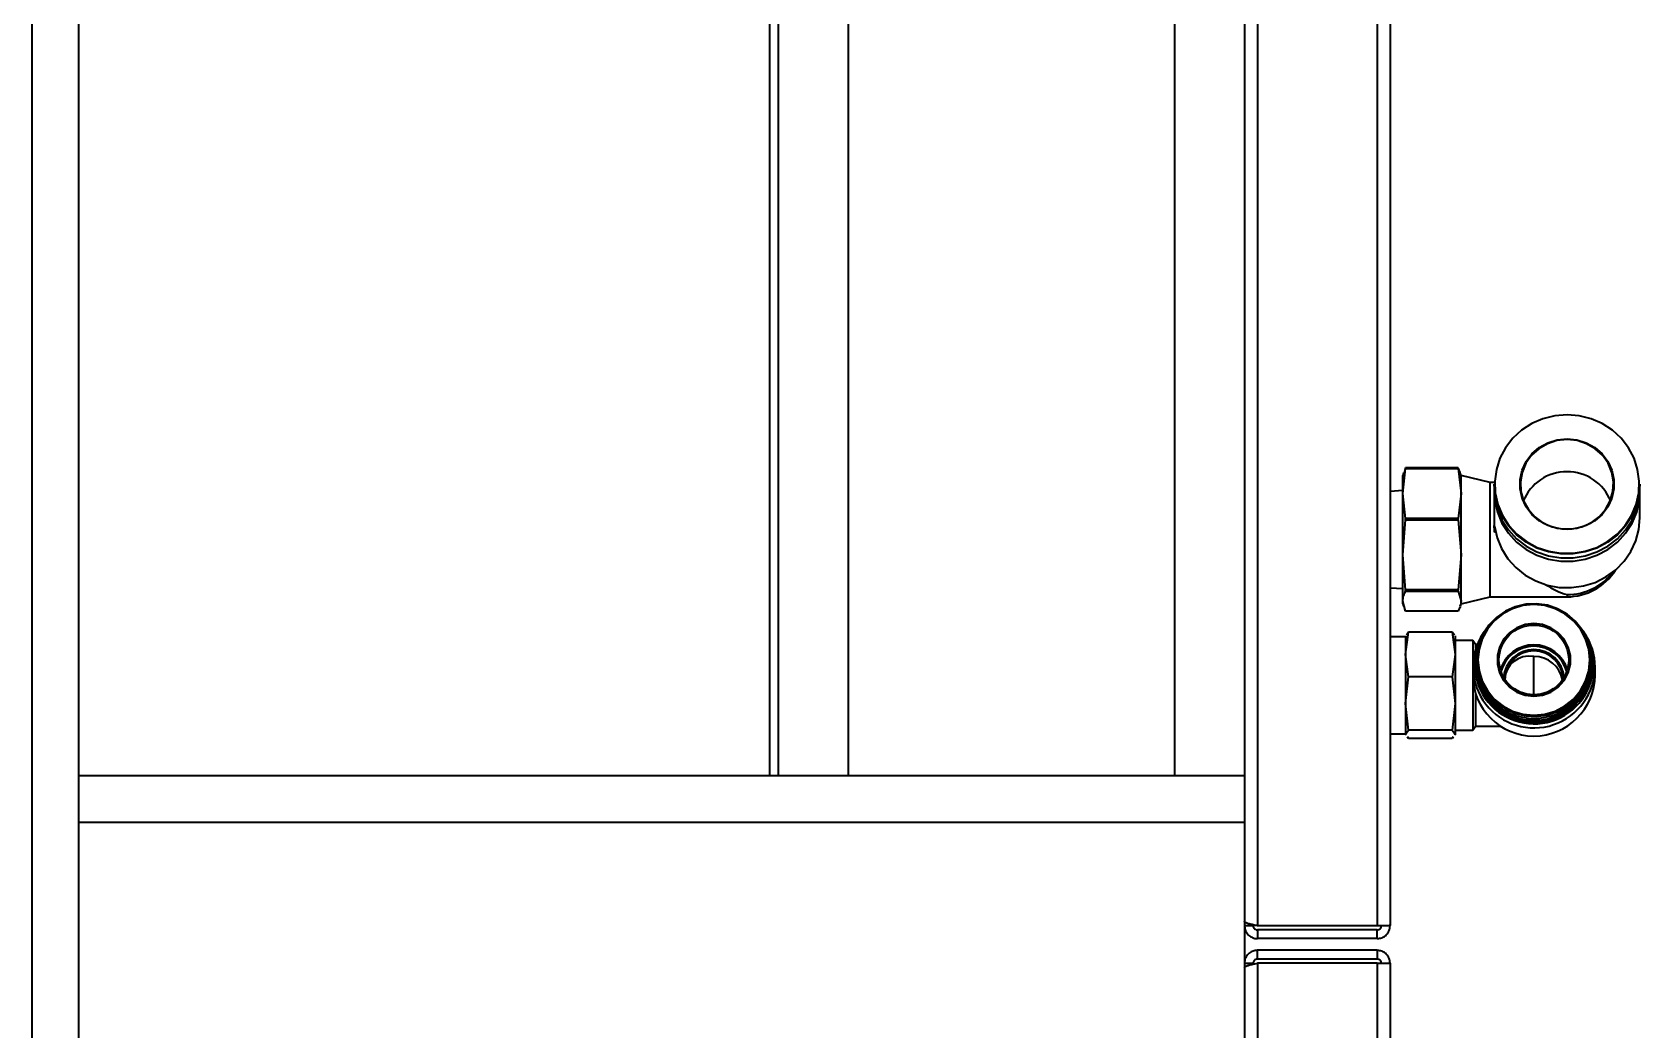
# Model space of a CAD drawing. Header units: millimetres. Extents: x -1052 to 3351, y 0 to 2015.
# Drawn here: x -335.942 to -331.862, y 1677.697 to 1680.23 of the extents above; entities that cross this region are included whole.
import ezdxf

# ---------------------------------------------------------------- set-up
doc = ezdxf.new("R2010")
doc.units = ezdxf.units.MM

msp = doc.modelspace()

# ---------------------------------------------------------------- linework, layer by layer
at = {"color": 7, "linetype": 'Continuous', "lineweight": 35}
for p, q in [((-335.9419, 1677.1594), (-335.9419, 1691.6554)), ((-335.9419, 1677.1594), (-335.9419, 1691.6554)), ((-335.8235, 1677.1594), (-335.8235, 1691.3596)), ((-335.8235, 1677.1594), (-335.8235, 1691.3596)), ((-334.0485, 1691.3596), (-334.0485, 1678.3428)), ((-334.0485, 1691.3596), (-334.0485, 1678.3428)), ((-333.871, 1691.3596), (-333.871, 1678.3428)), ((-333.871, 1691.3596), (-333.871, 1678.3428)), ((-333.0427, 1691.3596), (-333.0427, 1678.3428)), ((-333.0427, 1691.3596), (-333.0427, 1678.3428)), ((-334.0707, 1689.1186), (-334.0707, 1678.3428)), ((-334.0707, 1689.1186), (-334.0707, 1678.3428)), ((-332.8652, 1689.0677), (-332.8652, 1678.3428)), ((-332.8652, 1689.0677), (-332.8652, 1678.3428)), ((-332.8321, 1689.0786), (-332.8321, 1677.9613)), ((-332.8321, 1689.0786), (-332.8321, 1677.9613)), ((-332.5284, 1689.0786), (-332.5284, 1677.9613)), ((-332.5284, 1689.0786), (-332.5284, 1677.9613)), ((-332.4954, 1689.0781), (-332.4954, 1677.9617)), ((-332.4954, 1689.0781), (-332.4954, 1677.9617)), ((-332.4634, 1679.0592), (-332.456, 1679.1227)), ((-332.4634, 1679.0592), (-332.456, 1679.1227)), ((-332.4613, 1679.1113), (-332.4634, 1679.1046)), ((-332.4613, 1679.1113), (-332.4634, 1679.1046)), ((-332.4634, 1679.0592), (-332.4634, 1679.1046)), ((-332.4634, 1679.0592), (-332.4634, 1679.1046)), ((-332.456, 1679.1237), (-332.4596, 1679.1112)), ((-332.456, 1679.1237), (-332.4596, 1679.1112)), ((-332.456, 1679.1227), (-332.456, 1679.1237)), ((-332.3229, 1679.1237), (-332.456, 1679.1237)), ((-332.456, 1679.1227), (-332.456, 1679.1237)), ((-332.3229, 1679.1237), (-332.456, 1679.1237)), ((-332.456, 1679.1227), (-332.3229, 1679.1227)), ((-332.456, 1679.1227), (-332.3229, 1679.1227)), ((-332.3229, 1679.1227), (-332.3229, 1679.1237)), ((-332.3229, 1679.1227), (-332.3229, 1679.1237)), ((-332.3229, 1679.1227), (-332.3155, 1679.0592)), ((-332.3229, 1679.1227), (-332.3155, 1679.0592)), ((-332.3155, 1679.1046), (-332.3175, 1679.1113)), ((-332.3155, 1679.1046), (-332.3175, 1679.1113)), ((-332.2415, 1679.0871), (-332.3155, 1679.1046)), ((-332.3155, 1679.0592), (-332.3155, 1679.1046)), ((-332.2415, 1679.0871), (-332.3155, 1679.1046)), ((-332.3155, 1679.0592), (-332.3155, 1679.1046)), ((-332.4634, 1679.0661), (-332.4954, 1679.064)), ((-332.4634, 1679.0661), (-332.4954, 1679.064)), ((-332.4634, 1678.903), (-332.4634, 1679.0592)), ((-332.456, 1678.9958), (-332.4634, 1679.0592)), ((-332.4634, 1678.903), (-332.4634, 1679.0592)), ((-332.456, 1678.9958), (-332.4634, 1679.0592)), ((-332.3155, 1679.0592), (-332.3229, 1678.9958)), ((-332.3155, 1679.0592), (-332.3229, 1678.9958)), ((-332.3155, 1678.903), (-332.3155, 1679.0592)), ((-332.3155, 1678.903), (-332.3155, 1679.0592)), ((-332.2299, 1679.0871), (-332.2415, 1679.0871)), ((-332.2415, 1678.8023), (-332.2415, 1679.0871)), ((-332.2299, 1679.0871), (-332.2415, 1679.0871)), ((-332.2415, 1678.8023), (-332.2415, 1679.0871)), ((-332.2314, 1679.0822), (-332.2314, 1679.0723)), ((-332.2314, 1679.0822), (-332.2314, 1679.0723)), ((-332.2314, 1679.0637), (-332.2314, 1678.982)), ((-332.2314, 1679.0637), (-332.2314, 1678.982)), ((-331.8616, 1679.0723), (-331.8616, 1679.0822)), ((-331.8616, 1679.0723), (-331.8616, 1679.0822)), ((-331.8616, 1678.9972), (-331.8616, 1679.0637)), ((-331.8616, 1678.9972), (-331.8616, 1679.0637)), ((-332.4634, 1678.903), (-332.456, 1678.992)), ((-332.4634, 1678.903), (-332.456, 1678.992)), ((-332.456, 1678.992), (-332.456, 1678.9958)), ((-332.3229, 1678.9958), (-332.456, 1678.9958)), ((-332.456, 1678.992), (-332.456, 1678.9958)), ((-332.3229, 1678.9958), (-332.456, 1678.9958)), ((-332.456, 1678.992), (-332.3229, 1678.992)), ((-332.456, 1678.992), (-332.3229, 1678.992)), ((-332.3229, 1678.992), (-332.3229, 1678.9958)), ((-332.3229, 1678.992), (-332.3229, 1678.9958)), ((-332.3229, 1678.992), (-332.3155, 1678.903)), ((-332.3229, 1678.992), (-332.3155, 1678.903)), ((-332.2301, 1678.9605), (-332.2301, 1678.9759)), ((-332.2301, 1678.9605), (-332.2301, 1678.9759)), ((-332.2275, 1678.9605), (-332.2301, 1678.9605)), ((-332.2275, 1678.9605), (-332.2301, 1678.9605)), ((-332.456, 1678.814), (-332.4634, 1678.903)), ((-332.4634, 1678.7856), (-332.4634, 1678.903)), ((-332.456, 1678.814), (-332.4634, 1678.903)), ((-332.4634, 1678.7856), (-332.4634, 1678.903)), ((-332.3155, 1678.903), (-332.3229, 1678.814)), ((-332.3155, 1678.903), (-332.3229, 1678.814)), ((-332.3155, 1678.7856), (-332.3155, 1678.903)), ((-332.3155, 1678.7856), (-332.3155, 1678.903)), ((-332.4954, 1678.8197), (-332.4634, 1678.8176)), ((-332.4954, 1678.8197), (-332.4634, 1678.8176)), ((-332.3229, 1678.814), (-332.456, 1678.814)), ((-332.456, 1678.8111), (-332.456, 1678.814)), ((-332.3229, 1678.814), (-332.456, 1678.814)), ((-332.456, 1678.8111), (-332.456, 1678.814)), ((-332.456, 1678.8111), (-332.3229, 1678.8111)), ((-332.456, 1678.8111), (-332.3229, 1678.8111)), ((-332.3229, 1678.8111), (-332.3229, 1678.814)), ((-332.3229, 1678.8111), (-332.3229, 1678.814)), ((-332.3229, 1678.8111), (-332.3155, 1678.7856)), ((-332.3229, 1678.8111), (-332.3155, 1678.7856)), ((-332.456, 1678.7601), (-332.4634, 1678.7856)), ((-332.4634, 1678.7791), (-332.4634, 1678.7856)), ((-332.456, 1678.7601), (-332.4634, 1678.7856)), ((-332.4634, 1678.7791), (-332.4634, 1678.7856)), ((-332.4634, 1678.7791), (-332.4613, 1678.7724)), ((-332.4634, 1678.7791), (-332.4613, 1678.7724)), ((-332.3175, 1678.7724), (-332.3155, 1678.7791)), ((-332.3175, 1678.7724), (-332.3155, 1678.7791)), ((-332.3155, 1678.7791), (-332.2415, 1678.7966)), ((-332.3155, 1678.7791), (-332.2415, 1678.7966)), ((-332.3155, 1678.7791), (-332.3155, 1678.7856)), ((-332.3155, 1678.7791), (-332.3155, 1678.7856)), ((-332.2415, 1678.7966), (-332.2415, 1678.8023)), ((-332.2415, 1678.7966), (-332.2415, 1678.8023)), ((-332.2415, 1678.7966), (-332.0465, 1678.7966)), ((-332.2415, 1678.7966), (-332.0465, 1678.7966)), ((-332.0465, 1678.8023), (-332.0465, 1678.7966)), ((-332.0465, 1678.8023), (-332.0465, 1678.7966)), ((-332.3229, 1678.7601), (-332.456, 1678.7601)), ((-332.3229, 1678.7601), (-332.456, 1678.7601)), ((-332.456, 1678.6953), (-332.4954, 1678.6953)), ((-332.456, 1678.6953), (-332.4954, 1678.6953)), ((-332.456, 1678.6503), (-332.4486, 1678.7071)), ((-332.456, 1678.6503), (-332.4486, 1678.7071)), ((-332.456, 1678.6978), (-332.456, 1678.6503)), ((-332.456, 1678.6978), (-332.456, 1678.6503)), ((-332.4486, 1678.7071), (-332.4541, 1678.6992)), ((-332.4486, 1678.7071), (-332.4541, 1678.6992)), ((-332.3376, 1678.7071), (-332.4486, 1678.7071)), ((-332.3376, 1678.7071), (-332.4486, 1678.7071)), ((-332.3376, 1678.7071), (-332.3302, 1678.6503)), ((-332.3322, 1678.6992), (-332.3376, 1678.7071)), ((-332.3376, 1678.7071), (-332.3302, 1678.6503)), ((-332.3322, 1678.6992), (-332.3376, 1678.7071)), ((-332.3302, 1678.6978), (-332.3302, 1678.6503)), ((-332.3302, 1678.6978), (-332.3302, 1678.6503)), ((-332.2859, 1678.686), (-332.3302, 1678.686)), ((-332.2859, 1678.686), (-332.3302, 1678.686)), ((-332.2785, 1678.6756), (-332.2859, 1678.686)), ((-332.2859, 1678.686), (-332.2859, 1678.6183)), ((-332.2785, 1678.6756), (-332.2859, 1678.686)), ((-332.2859, 1678.686), (-332.2859, 1678.6183)), ((-332.2562, 1678.7087), (-332.2593, 1678.7042)), ((-332.2562, 1678.7087), (-332.2593, 1678.7042)), ((-332.0018, 1678.7042), (-332.0049, 1678.7087)), ((-332.0018, 1678.7042), (-332.0049, 1678.7087)), ((-332.4486, 1678.5935), (-332.456, 1678.6503)), ((-332.456, 1678.6503), (-332.456, 1678.5259)), ((-332.4486, 1678.5935), (-332.456, 1678.6503)), ((-332.456, 1678.6503), (-332.456, 1678.5259)), ((-332.3302, 1678.6503), (-332.3376, 1678.5935)), ((-332.3302, 1678.6503), (-332.3376, 1678.5935)), ((-332.3302, 1678.6503), (-332.3302, 1678.5259)), ((-332.3302, 1678.6503), (-332.3302, 1678.5259)), ((-332.2746, 1678.6756), (-332.2785, 1678.6756)), ((-332.2785, 1678.6756), (-332.2785, 1678.6651)), ((-332.2746, 1678.6756), (-332.2785, 1678.6756)), ((-332.2785, 1678.6756), (-332.2785, 1678.6651)), ((-332.1306, 1678.5479), (-332.1306, 1678.6452)), ((-332.1306, 1678.5479), (-332.1306, 1678.6452)), ((-332.2859, 1678.6183), (-332.2859, 1678.5971)), ((-332.2859, 1678.6183), (-332.2859, 1678.5971)), ((-332.2785, 1678.6281), (-332.2785, 1678.6271)), ((-332.2785, 1678.6281), (-332.2785, 1678.6271)), ((-332.2785, 1678.626), (-332.2785, 1678.6248)), ((-332.2785, 1678.626), (-332.2785, 1678.6248)), ((-332.2755, 1678.6359), (-332.2755, 1678.6316)), ((-332.2755, 1678.6359), (-332.2755, 1678.6316)), ((-331.9856, 1678.6316), (-331.9856, 1678.6359)), ((-331.9856, 1678.6316), (-331.9856, 1678.6359)), ((-331.9826, 1678.6271), (-331.9826, 1678.6281)), ((-331.9826, 1678.6271), (-331.9826, 1678.6281)), ((-331.9826, 1678.6248), (-331.9826, 1678.626)), ((-331.9826, 1678.6248), (-331.9826, 1678.626)), ((-331.9752, 1678.5971), (-331.9752, 1678.6183)), ((-331.9752, 1678.5971), (-331.9752, 1678.6183)), ((-332.456, 1678.5259), (-332.4486, 1678.5935)), ((-332.456, 1678.5259), (-332.4486, 1678.5935)), ((-332.3376, 1678.5935), (-332.4486, 1678.5935)), ((-332.3376, 1678.5935), (-332.4486, 1678.5935)), ((-332.3376, 1678.5935), (-332.3302, 1678.5259)), ((-332.3376, 1678.5935), (-332.3302, 1678.5259)), ((-332.2859, 1678.5971), (-332.2859, 1678.4582)), ((-332.2859, 1678.5971), (-332.2859, 1678.4582)), ((-332.4486, 1678.4584), (-332.456, 1678.5259)), ((-332.456, 1678.5259), (-332.456, 1678.4477)), ((-332.4486, 1678.4584), (-332.456, 1678.5259)), ((-332.456, 1678.5259), (-332.456, 1678.4477)), ((-332.3302, 1678.5259), (-332.3376, 1678.4584)), ((-332.3302, 1678.5259), (-332.3376, 1678.4584)), ((-332.3302, 1678.5259), (-332.3302, 1678.4477)), ((-332.3302, 1678.5259), (-332.3302, 1678.4477)), ((-332.2785, 1678.5503), (-332.2785, 1678.4685)), ((-332.2785, 1678.5503), (-332.2785, 1678.4685)), ((-332.4954, 1678.4488), (-332.456, 1678.4488)), ((-332.4954, 1678.4488), (-332.456, 1678.4488)), ((-332.456, 1678.4477), (-332.4486, 1678.4584)), ((-332.456, 1678.4477), (-332.4486, 1678.4584)), ((-332.4541, 1678.445), (-332.456, 1678.4477)), ((-332.456, 1678.4477), (-332.456, 1678.4463)), ((-332.4541, 1678.445), (-332.456, 1678.4477)), ((-332.456, 1678.4477), (-332.456, 1678.4463)), ((-332.4486, 1678.437), (-332.4511, 1678.4407)), ((-332.4486, 1678.437), (-332.4511, 1678.4407)), ((-332.3376, 1678.4584), (-332.4486, 1678.4584)), ((-332.3376, 1678.4584), (-332.4486, 1678.4584)), ((-332.3376, 1678.437), (-332.4486, 1678.437)), ((-332.3376, 1678.437), (-332.4486, 1678.437)), ((-332.3376, 1678.4584), (-332.3302, 1678.4477)), ((-332.3376, 1678.4584), (-332.3302, 1678.4477)), ((-332.3351, 1678.4407), (-332.3376, 1678.437)), ((-332.3351, 1678.4407), (-332.3376, 1678.437)), ((-332.3302, 1678.4477), (-332.3322, 1678.445)), ((-332.3302, 1678.4477), (-332.3322, 1678.445)), ((-332.3302, 1678.4582), (-332.2859, 1678.4582)), ((-332.3302, 1678.4582), (-332.2859, 1678.4582)), ((-332.3302, 1678.4477), (-332.3302, 1678.4463)), ((-332.3302, 1678.4477), (-332.3302, 1678.4463)), ((-332.2859, 1678.4582), (-332.2785, 1678.4685)), ((-332.2859, 1678.4582), (-332.2785, 1678.4685)), ((-332.2785, 1678.4685), (-332.2156, 1678.4685)), ((-332.2785, 1678.4685), (-332.2156, 1678.4685)), ((-335.8235, 1678.3428), (-332.8652, 1678.3428)), ((-335.8235, 1678.3428), (-332.8652, 1678.3428)), ((-332.8652, 1678.3428), (-332.8652, 1678.2245)), ((-332.8652, 1678.3428), (-332.8652, 1678.2245)), ((-335.8235, 1678.2245), (-332.8652, 1678.2245)), ((-335.8235, 1678.2245), (-332.8652, 1678.2245)), ((-332.8652, 1678.2245), (-332.8652, 1677.2778)), ((-332.8652, 1678.2245), (-332.8652, 1677.2778)), ((-332.8652, 1677.9617), (-332.843, 1677.9617)), ((-332.8652, 1677.9617), (-332.843, 1677.9617)), ((-332.5284, 1677.9613), (-332.8321, 1677.9613)), ((-332.5284, 1677.9613), (-332.8321, 1677.9613)), ((-332.8321, 1677.9508), (-332.8321, 1677.9286)), ((-332.5284, 1677.9508), (-332.8321, 1677.9508)), ((-332.8321, 1677.9508), (-332.8321, 1677.9286)), ((-332.5284, 1677.9508), (-332.8321, 1677.9508)), ((-332.5284, 1677.9286), (-332.5284, 1677.9508)), ((-332.5284, 1677.9286), (-332.5284, 1677.9508)), ((-332.5284, 1677.9286), (-332.8321, 1677.9286)), ((-332.5284, 1677.9286), (-332.8321, 1677.9286)), ((-332.8652, 1677.866), (-332.843, 1677.866)), ((-332.8652, 1677.866), (-332.843, 1677.866)), ((-332.8321, 1677.8768), (-332.8321, 1677.899)), ((-332.5284, 1677.899), (-332.8321, 1677.899)), ((-332.8321, 1677.8768), (-332.8321, 1677.899)), ((-332.5284, 1677.899), (-332.8321, 1677.899)), ((-332.5284, 1677.8768), (-332.8321, 1677.8768)), ((-332.5284, 1677.8768), (-332.8321, 1677.8768)), ((-332.5284, 1677.8664), (-332.8321, 1677.8664)), ((-332.8321, 1677.8664), (-332.8321, 1666.2461)), ((-332.5284, 1677.8664), (-332.8321, 1677.8664)), ((-332.8321, 1677.8664), (-332.8321, 1666.2461)), ((-332.5284, 1677.899), (-332.5284, 1677.8768)), ((-332.5284, 1677.899), (-332.5284, 1677.8768)), ((-332.5284, 1677.8664), (-332.5284, 1666.2461)), ((-332.5284, 1677.8664), (-332.5284, 1666.2461)), ((-332.4954, 1677.866), (-332.4954, 1666.2466)), ((-332.4954, 1677.866), (-332.4954, 1666.2466))]:
    msp.add_line(p, q, dxfattribs=at)
for points in [[(-332.0465, 1679.2588), (-332.0775, 1679.2563), (-332.1076, 1679.2487), (-332.136, 1679.2364), (-332.1618, 1679.2197), (-332.1842, 1679.199), (-332.2027, 1679.175), (-332.2167, 1679.1483), (-332.2258, 1679.1198), (-332.2298, 1679.0901), (-332.2285, 1679.0603), (-332.2219, 1679.0311), (-332.2103, 1679.0033), (-332.194, 1678.9779), (-332.1735, 1678.9555), (-332.1493, 1678.9367), (-332.1221, 1678.9221), (-332.0928, 1678.9122), (-332.0621, 1678.9071), (-332.031, 1678.9071), (-332.0003, 1678.9122), (-331.971, 1678.9221), (-331.9438, 1678.9367), (-331.9196, 1678.9555), (-331.8991, 1678.9779), (-331.8828, 1679.0033), (-331.8712, 1679.0311), (-331.8646, 1679.0603), (-331.8633, 1679.0901), (-331.8672, 1679.1198), (-331.8763, 1679.1483), (-331.8904, 1679.175), (-331.9089, 1679.199), (-331.9313, 1679.2197), (-331.9571, 1679.2364), (-331.9854, 1679.2487), (-332.0155, 1679.2563), (-332.0465, 1679.2588)], [(-332.0465, 1679.2588), (-332.0775, 1679.2563), (-332.1076, 1679.2487), (-332.136, 1679.2364), (-332.1618, 1679.2197), (-332.1842, 1679.199), (-332.2027, 1679.175), (-332.2167, 1679.1483), (-332.2258, 1679.1198), (-332.2298, 1679.0901), (-332.2285, 1679.0603), (-332.2219, 1679.0311), (-332.2103, 1679.0033), (-332.194, 1678.9779), (-332.1735, 1678.9555), (-332.1493, 1678.9367), (-332.1221, 1678.9221), (-332.0928, 1678.9122), (-332.0621, 1678.9071), (-332.031, 1678.9071), (-332.0003, 1678.9122), (-331.971, 1678.9221), (-331.9438, 1678.9367), (-331.9196, 1678.9555), (-331.8991, 1678.9779), (-331.8828, 1679.0033), (-331.8712, 1679.0311), (-331.8646, 1679.0603), (-331.8633, 1679.0901), (-331.8672, 1679.1198), (-331.8763, 1679.1483), (-331.8904, 1679.175), (-331.9089, 1679.199), (-331.9313, 1679.2197), (-331.9571, 1679.2364), (-331.9854, 1679.2487), (-332.0155, 1679.2563), (-332.0465, 1679.2588)], [(-332.0465, 1679.1977), (-332.0216, 1679.1952), (-331.9978, 1679.1878), (-331.9761, 1679.1757), (-331.9575, 1679.1596), (-331.9428, 1679.1402), (-331.9326, 1679.1182), (-331.9274, 1679.0947), (-331.9274, 1679.0706), (-331.9326, 1679.0471), (-331.9428, 1679.0251), (-331.9575, 1679.0056), (-331.9761, 1678.9895), (-331.9978, 1678.9775), (-332.0216, 1678.9701), (-332.0465, 1678.9676), (-332.0715, 1678.9701), (-332.0953, 1678.9775), (-332.117, 1678.9895), (-332.1356, 1679.0056), (-332.1503, 1679.0251), (-332.1605, 1679.0471), (-332.1657, 1679.0706), (-332.1657, 1679.0947), (-332.1605, 1679.1182), (-332.1503, 1679.1402), (-332.1356, 1679.1596), (-332.117, 1679.1757), (-332.0953, 1679.1878), (-332.0715, 1679.1952), (-332.0465, 1679.1977)], [(-332.0465, 1679.1977), (-332.0216, 1679.1952), (-331.9978, 1679.1878), (-331.9761, 1679.1757), (-331.9575, 1679.1596), (-331.9428, 1679.1402), (-331.9326, 1679.1182), (-331.9274, 1679.0947), (-331.9274, 1679.0706), (-331.9326, 1679.0471), (-331.9428, 1679.0251), (-331.9575, 1679.0056), (-331.9761, 1678.9895), (-331.9978, 1678.9775), (-332.0216, 1678.9701), (-332.0465, 1678.9676), (-332.0715, 1678.9701), (-332.0953, 1678.9775), (-332.117, 1678.9895), (-332.1356, 1679.0056), (-332.1503, 1679.0251), (-332.1605, 1679.0471), (-332.1657, 1679.0706), (-332.1657, 1679.0947), (-332.1605, 1679.1182), (-332.1503, 1679.1402), (-332.1356, 1679.1596), (-332.117, 1679.1757), (-332.0953, 1679.1878), (-332.0715, 1679.1952), (-332.0465, 1679.1977)], [(-332.0465, 1679.1959), (-332.072, 1679.1932), (-332.0962, 1679.1854), (-332.1182, 1679.1727), (-332.1367, 1679.1558), (-332.1511, 1679.1355), (-332.1606, 1679.1126), (-332.1647, 1679.0884), (-332.1633, 1679.0638), (-332.1565, 1679.0402), (-332.1445, 1679.0185), (-332.1279, 1678.9997), (-332.1075, 1678.9848), (-332.0843, 1678.9745), (-332.0593, 1678.9692), (-332.0337, 1678.9692), (-332.0088, 1678.9745), (-331.9855, 1678.9848), (-331.9652, 1678.9997), (-331.9486, 1679.0185), (-331.9366, 1679.0402), (-331.9298, 1679.0638), (-331.9284, 1679.0884), (-331.9325, 1679.1126), (-331.942, 1679.1355), (-331.9564, 1679.1558), (-331.9749, 1679.1727), (-331.9969, 1679.1854), (-332.0211, 1679.1932), (-332.0465, 1679.1959)], [(-332.0465, 1679.1959), (-332.072, 1679.1932), (-332.0962, 1679.1854), (-332.1182, 1679.1727), (-332.1367, 1679.1558), (-332.1511, 1679.1355), (-332.1606, 1679.1126), (-332.1647, 1679.0884), (-332.1633, 1679.0638), (-332.1565, 1679.0402), (-332.1445, 1679.0185), (-332.1279, 1678.9997), (-332.1075, 1678.9848), (-332.0843, 1678.9745), (-332.0593, 1678.9692), (-332.0337, 1678.9692), (-332.0088, 1678.9745), (-331.9855, 1678.9848), (-331.9652, 1678.9997), (-331.9486, 1679.0185), (-331.9366, 1679.0402), (-331.9298, 1679.0638), (-331.9284, 1679.0884), (-331.9325, 1679.1126), (-331.942, 1679.1355), (-331.9564, 1679.1558), (-331.9749, 1679.1727), (-331.9969, 1679.1854), (-332.0211, 1679.1932), (-332.0465, 1679.1959)], [(-331.8616, 1679.0822), (-331.8631, 1679.0597), (-331.8697, 1679.0302), (-331.8814, 1679.0023), (-331.8979, 1678.9766), (-331.9186, 1678.954), (-331.943, 1678.9351), (-331.9704, 1678.9204), (-332, 1678.9104), (-332.0309, 1678.9053), (-332.0622, 1678.9053), (-332.0931, 1678.9104), (-332.1227, 1678.9204), (-332.1501, 1678.9351), (-332.1745, 1678.954), (-332.1952, 1678.9766), (-332.2116, 1679.0023), (-332.2233, 1679.0302), (-332.2299, 1679.0597), (-332.2314, 1679.0822)], [(-331.8616, 1679.0822), (-331.8631, 1679.0597), (-331.8697, 1679.0302), (-331.8814, 1679.0023), (-331.8979, 1678.9766), (-331.9186, 1678.954), (-331.943, 1678.9351), (-331.9704, 1678.9204), (-332, 1678.9104), (-332.0309, 1678.9053), (-332.0622, 1678.9053), (-332.0931, 1678.9104), (-332.1227, 1678.9204), (-332.1501, 1678.9351), (-332.1745, 1678.954), (-332.1952, 1678.9766), (-332.2116, 1679.0023), (-332.2233, 1679.0302), (-332.2299, 1679.0597), (-332.2314, 1679.0822)], [(-332.2314, 1679.0723), (-332.2299, 1679.0498), (-332.2233, 1679.0203), (-332.2116, 1678.9924), (-332.1952, 1678.9668), (-332.1745, 1678.9441), (-332.1501, 1678.9252), (-332.1227, 1678.9105), (-332.0931, 1678.9005), (-332.0622, 1678.8954), (-332.0309, 1678.8954), (-332, 1678.9005), (-331.9704, 1678.9105), (-331.943, 1678.9252), (-331.9186, 1678.9441), (-331.8979, 1678.9668), (-331.8814, 1678.9924), (-331.8697, 1679.0203), (-331.8631, 1679.0498), (-331.8616, 1679.0723)], [(-332.2314, 1679.0723), (-332.2299, 1679.0498), (-332.2233, 1679.0203), (-332.2116, 1678.9924), (-332.1952, 1678.9668), (-332.1745, 1678.9441), (-332.1501, 1678.9252), (-332.1227, 1678.9105), (-332.0931, 1678.9005), (-332.0622, 1678.8954), (-332.0309, 1678.8954), (-332, 1678.9005), (-331.9704, 1678.9105), (-331.943, 1678.9252), (-331.9186, 1678.9441), (-331.8979, 1678.9668), (-331.8814, 1678.9924), (-331.8697, 1679.0203), (-331.8631, 1679.0498), (-331.8616, 1679.0723)], [(-332.2314, 1679.068), (-332.2299, 1679.0411), (-332.2233, 1679.0117), (-332.2116, 1678.9838), (-332.1952, 1678.9581), (-332.1745, 1678.9355), (-332.1501, 1678.9166), (-332.1227, 1678.9019), (-332.0931, 1678.8918), (-332.0622, 1678.8868), (-332.0309, 1678.8868), (-332, 1678.8918), (-331.9704, 1678.9019), (-331.943, 1678.9166), (-331.9186, 1678.9355), (-331.8979, 1678.9581), (-331.8814, 1678.9838), (-331.8697, 1679.0117), (-331.8631, 1679.0411), (-331.8617, 1679.068)], [(-332.2314, 1679.068), (-332.2299, 1679.0411), (-332.2233, 1679.0117), (-332.2116, 1678.9838), (-332.1952, 1678.9581), (-332.1745, 1678.9355), (-332.1501, 1678.9166), (-332.1227, 1678.9019), (-332.0931, 1678.8918), (-332.0622, 1678.8868), (-332.0309, 1678.8868), (-332, 1678.8918), (-331.9704, 1678.9019), (-331.943, 1678.9166), (-331.9186, 1678.9355), (-331.8979, 1678.9581), (-331.8814, 1678.9838), (-331.8697, 1679.0117), (-331.8631, 1679.0411), (-331.8617, 1679.068)], [(-332.2301, 1678.9759), (-332.2238, 1678.9467), (-332.2125, 1678.919), (-332.1966, 1678.8934), (-332.1765, 1678.8708), (-332.1527, 1678.8518), (-332.1259, 1678.8368), (-332.0968, 1678.8263), (-332.0664, 1678.8206), (-332.0354, 1678.8199), (-332.0047, 1678.8242), (-331.9752, 1678.8333), (-331.9477, 1678.8471), (-331.923, 1678.865), (-331.9018, 1678.8867), (-331.8846, 1678.9115), (-331.872, 1678.9387), (-331.8642, 1678.9675), (-331.8616, 1678.9972)], [(-332.2301, 1678.9759), (-332.2238, 1678.9467), (-332.2125, 1678.919), (-332.1966, 1678.8934), (-332.1765, 1678.8708), (-332.1527, 1678.8518), (-332.1259, 1678.8368), (-332.0968, 1678.8263), (-332.0664, 1678.8206), (-332.0354, 1678.8199), (-332.0047, 1678.8242), (-331.9752, 1678.8333), (-331.9477, 1678.8471), (-331.923, 1678.865), (-331.9018, 1678.8867), (-331.8846, 1678.9115), (-331.872, 1678.9387), (-331.8642, 1678.9675), (-331.8616, 1678.9972)], [(-331.9856, 1678.6359), (-331.9882, 1678.6631), (-331.996, 1678.6892), (-332.0086, 1678.7134), (-332.0256, 1678.7349), (-332.0465, 1678.7527), (-332.0703, 1678.7663), (-332.0964, 1678.7753), (-332.1237, 1678.7791), (-332.1512, 1678.7778), (-332.178, 1678.7714), (-332.203, 1678.7601), (-332.2255, 1678.7443), (-332.2445, 1678.7246), (-332.2594, 1678.7016), (-332.2696, 1678.6763), (-332.2749, 1678.6496), (-332.2749, 1678.6223), (-332.2696, 1678.5955), (-332.2594, 1678.5702), (-332.2445, 1678.5473), (-332.2255, 1678.5276), (-332.203, 1678.5118), (-332.178, 1678.5004), (-332.1512, 1678.494), (-332.1237, 1678.4927), (-332.0964, 1678.4966), (-332.0703, 1678.5055), (-332.0465, 1678.5191), (-332.0256, 1678.537), (-332.0086, 1678.5584), (-331.996, 1678.5826), (-331.9882, 1678.6088), (-331.9856, 1678.6359)], [(-331.9856, 1678.6359), (-331.9882, 1678.6631), (-331.996, 1678.6892), (-332.0086, 1678.7134), (-332.0256, 1678.7349), (-332.0465, 1678.7527), (-332.0703, 1678.7663), (-332.0964, 1678.7753), (-332.1237, 1678.7791), (-332.1512, 1678.7778), (-332.178, 1678.7714), (-332.203, 1678.7601), (-332.2255, 1678.7443), (-332.2445, 1678.7246), (-332.2594, 1678.7016), (-332.2696, 1678.6763), (-332.2749, 1678.6496), (-332.2749, 1678.6223), (-332.2696, 1678.5955), (-332.2594, 1678.5702), (-332.2445, 1678.5473), (-332.2255, 1678.5276), (-332.203, 1678.5118), (-332.178, 1678.5004), (-332.1512, 1678.494), (-332.1237, 1678.4927), (-332.0964, 1678.4966), (-332.0703, 1678.5055), (-332.0465, 1678.5191), (-332.0256, 1678.537), (-332.0086, 1678.5584), (-331.996, 1678.5826), (-331.9882, 1678.6088), (-331.9856, 1678.6359)], [(-331.9886, 1678.6364), (-331.9913, 1678.6638), (-331.9994, 1678.6901), (-332.0125, 1678.7144), (-332.0301, 1678.7357), (-332.0517, 1678.7531), (-332.0762, 1678.7661), (-332.1029, 1678.7741), (-332.1306, 1678.7768), (-332.1583, 1678.7741), (-332.1849, 1678.7661), (-332.2094, 1678.7531), (-332.231, 1678.7357), (-332.2486, 1678.7144), (-332.2618, 1678.6901), (-332.2698, 1678.6638), (-332.2726, 1678.6364), (-332.2698, 1678.609), (-332.2618, 1678.5826), (-332.2486, 1678.5583), (-332.231, 1678.537), (-332.2094, 1678.5196), (-332.1849, 1678.5066), (-332.1583, 1678.4986), (-332.1306, 1678.4959), (-332.1029, 1678.4986), (-332.0762, 1678.5066), (-332.0517, 1678.5196), (-332.0301, 1678.537), (-332.0125, 1678.5583), (-331.9994, 1678.5826), (-331.9913, 1678.609), (-331.9886, 1678.6364)], [(-331.9886, 1678.6364), (-331.9913, 1678.6638), (-331.9994, 1678.6901), (-332.0125, 1678.7144), (-332.0301, 1678.7357), (-332.0517, 1678.7531), (-332.0762, 1678.7661), (-332.1029, 1678.7741), (-332.1306, 1678.7768), (-332.1583, 1678.7741), (-332.1849, 1678.7661), (-332.2094, 1678.7531), (-332.231, 1678.7357), (-332.2486, 1678.7144), (-332.2618, 1678.6901), (-332.2698, 1678.6638), (-332.2726, 1678.6364), (-332.2698, 1678.609), (-332.2618, 1678.5826), (-332.2486, 1678.5583), (-332.231, 1678.537), (-332.2094, 1678.5196), (-332.1849, 1678.5066), (-332.1583, 1678.4986), (-332.1306, 1678.4959), (-332.1029, 1678.4986), (-332.0762, 1678.5066), (-332.0517, 1678.5196), (-332.0301, 1678.537), (-332.0125, 1678.5583), (-331.9994, 1678.5826), (-331.9913, 1678.609), (-331.9886, 1678.6364)], [(-332.1306, 1678.5442), (-332.1083, 1678.5469), (-332.0873, 1678.5547), (-332.0688, 1678.5674), (-332.0539, 1678.584), (-332.0434, 1678.6037), (-332.038, 1678.6252), (-332.038, 1678.6475), (-332.0434, 1678.669), (-332.0539, 1678.6887), (-332.0688, 1678.7053), (-332.0873, 1678.718), (-332.1083, 1678.7259), (-332.1306, 1678.7285), (-332.1529, 1678.7259), (-332.1739, 1678.718), (-332.1924, 1678.7053), (-332.2073, 1678.6887), (-332.2177, 1678.669), (-332.2231, 1678.6475), (-332.2231, 1678.6252), (-332.2177, 1678.6037), (-332.2073, 1678.584), (-332.1924, 1678.5674), (-332.1739, 1678.5547), (-332.1529, 1678.5469), (-332.1306, 1678.5442)], [(-332.1306, 1678.5442), (-332.1083, 1678.5469), (-332.0873, 1678.5547), (-332.0688, 1678.5674), (-332.0539, 1678.584), (-332.0434, 1678.6037), (-332.038, 1678.6252), (-332.038, 1678.6475), (-332.0434, 1678.669), (-332.0539, 1678.6887), (-332.0688, 1678.7053), (-332.0873, 1678.718), (-332.1083, 1678.7259), (-332.1306, 1678.7285), (-332.1529, 1678.7259), (-332.1739, 1678.718), (-332.1924, 1678.7053), (-332.2073, 1678.6887), (-332.2177, 1678.669), (-332.2231, 1678.6475), (-332.2231, 1678.6252), (-332.2177, 1678.6037), (-332.2073, 1678.584), (-332.1924, 1678.5674), (-332.1739, 1678.5547), (-332.1529, 1678.5469), (-332.1306, 1678.5442)], [(-331.9841, 1678.6283), (-331.9868, 1678.6557), (-331.9876, 1678.6597)], [(-331.9841, 1678.6283), (-331.9868, 1678.6557), (-331.9876, 1678.6597)]]:
    msp.add_lwpolyline(points, dxfattribs=at)
msp.add_circle((-332.1307, 1678.6364), 0.0885, dxfattribs=at)
msp.add_circle((-332.1307, 1678.6364), 0.0885, dxfattribs=at)
for centre, radius, start, end in [((-332.0479, 1678.9959), 0.118, 89.3208, 158.3392), ((-332.0479, 1678.9959), 0.118, 89.3208, 158.3392), ((-332.0451, 1678.9959), 0.118, 21.6608, 90.68), ((-332.0451, 1678.9959), 0.118, 21.6608, 90.68), ((-332.0465, 1678.9419), 0.1453, 270, 327.8632), ((-332.0465, 1678.9419), 0.1453, 270, 327.8632), ((-332.0456, 1678.9492), 0.1469, 269.6352, 322.7882), ((-332.0456, 1678.9492), 0.1469, 269.6352, 322.7882), ((-332.1301, 1678.6187), 0.1549, 146.4965, 359.8408), ((-332.1301, 1678.6187), 0.1549, 146.4965, 359.8408), ((-332.1301, 1678.6252), 0.1511, 142.4854, 359.8504), ((-332.1301, 1678.6252), 0.1511, 142.4854, 359.8504), ((-332.1303, 1678.6288), 0.1476, 157.212, 359.7069), ((-332.1303, 1678.6288), 0.1476, 157.212, 359.7069), ((-332.1279, 1678.6247), 0.149, 0.0398, 38.3982), ((-332.1279, 1678.6247), 0.149, 0.0398, 38.3982), ((-332.1278, 1678.6182), 0.1525, 0.0325, 34.3347), ((-332.1278, 1678.6182), 0.1525, 0.0325, 34.3347), ((-332.1276, 1678.628), 0.145, 0.0132, 23.5662), ((-332.1276, 1678.628), 0.145, 0.0132, 23.5662), ((-332.1304, 1678.6293), 0.1463, 167.9751, 359.619), ((-332.1304, 1678.6293), 0.1463, 167.9751, 359.619), ((-332.1306, 1678.5856), 0.089, 16.7103, 163.2897), ((-332.1306, 1678.5856), 0.089, 16.7103, 163.2897), ((-332.1306, 1678.5852), 0.086, 13.8752, 166.1248), ((-332.1306, 1678.5852), 0.086, 13.8752, 166.1248), ((-332.1306, 1678.5855), 0.077, 4.5417, 175.4583), ((-332.1306, 1678.5855), 0.077, 4.5417, 175.4583), ((-332.1306, 1678.5852), 0.074, 0.4496, 179.5504), ((-332.1306, 1678.5852), 0.074, 0.4496, 179.5504), ((-332.1303, 1678.5715), 0.0738, 10.8854, 90.227), ((-332.1303, 1678.5715), 0.0738, 10.8854, 90.227), ((-332.1306, 1678.6283), 0.1479, 180.4835, 359.5165), ((-332.1306, 1678.6283), 0.1479, 180.4835, 359.5165), ((-332.1306, 1678.6273), 0.1479, 180.4835, 359.5165), ((-332.1306, 1678.6273), 0.1479, 180.4835, 359.5165), ((-332.1306, 1678.6261), 0.1479, 180.4836, 359.5164), ((-332.1306, 1678.6261), 0.1479, 180.4836, 359.5164), ((-332.1306, 1678.6327), 0.145, 180.4525, 359.5475), ((-332.1306, 1678.6327), 0.145, 180.4525, 359.5475), ((-332.1306, 1678.5984), 0.1553, 180.4913, 359.5087), ((-332.1306, 1678.5984), 0.1553, 180.4913, 359.5087)]:
    msp.add_arc(centre, radius, start, end, dxfattribs=at)
for centre, major_axis, ratio, start_param, end_param in [((-332.0465, 1678.9419), (-0.1161, 0.1161), 0.751247, 1.835083, 2.215095), ((-332.0465, 1678.9419), (-0.1161, 0.1161), 0.751247, 1.835083, 2.215095), ((-332.1306, 1678.5721), (0.056, -0.056), 0.862062, 2.282251, 3.797405), ((-332.1306, 1678.5721), (0.056, -0.056), 0.862062, 2.282251, 3.797405)]:
    msp.add_ellipse(centre, major_axis=major_axis, ratio=ratio, start_param=start_param, end_param=end_param, dxfattribs=at)
for points, knots in [([(-332.3177, 1679.1112), (-332.3177, 1679.1115), (-332.3184, 1679.1157), (-332.3207, 1679.1199), (-332.3229, 1679.1237)], [0, 0, 0, 0, 0.0827024, 0.9193329, 0.9193329, 0.9193329, 0.9193329]), ([(-332.3177, 1679.1112), (-332.3177, 1679.1115), (-332.3184, 1679.1157), (-332.3207, 1679.1199), (-332.3229, 1679.1237)], [0, 0, 0, 0, 0.0827024, 0.9193329, 0.9193329, 0.9193329, 0.9193329]), ([(-332.2301, 1678.9605), (-332.2304, 1678.9633), (-332.2313, 1678.9707), (-332.2309, 1678.9777), (-332.2306, 1678.982)], [0, 0, 0, 0, 0.556309, 1.455089, 1.455089, 1.455089, 1.455089]), ([(-332.2301, 1678.9605), (-332.2304, 1678.9633), (-332.2313, 1678.9707), (-332.2309, 1678.9777), (-332.2306, 1678.982)], [0, 0, 0, 0, 0.556309, 1.455089, 1.455089, 1.455089, 1.455089]), ([(-332.4634, 1678.7856), (-332.4629, 1678.7903), (-332.4621, 1678.7989), (-332.4579, 1678.8073), (-332.456, 1678.8111)], [0, 0, 0, 0, 1.002775, 1.81228, 1.81228, 1.81228, 1.81228]), ([(-332.4634, 1678.7856), (-332.4629, 1678.7903), (-332.4621, 1678.7989), (-332.4579, 1678.8073), (-332.456, 1678.8111)], [0, 0, 0, 0, 1.002775, 1.81228, 1.81228, 1.81228, 1.81228]), ([(-332.3155, 1678.7856), (-332.3159, 1678.7809), (-332.3167, 1678.7723), (-332.321, 1678.7638), (-332.3229, 1678.7601)], [0, 0, 0, 0, 1.002802, 1.812298, 1.812298, 1.812298, 1.812298]), ([(-332.3155, 1678.7856), (-332.3159, 1678.7809), (-332.3167, 1678.7723), (-332.321, 1678.7638), (-332.3229, 1678.7601)], [0, 0, 0, 0, 1.002802, 1.812298, 1.812298, 1.812298, 1.812298]), ([(-332.8321, 1677.9613), (-332.8358, 1677.962), (-332.8433, 1677.9636), (-332.8533, 1677.966), (-332.8609, 1677.9684), (-332.8647, 1677.9704), (-332.865, 1677.9717), (-332.8652, 1677.9722)], [0, 0, 0, 0, 0.515579, 1.042802, 1.569981, 2.097256, 2.403211, 2.403211, 2.403211, 2.403211]), ([(-332.8321, 1677.9613), (-332.8358, 1677.962), (-332.8433, 1677.9636), (-332.8533, 1677.966), (-332.8609, 1677.9684), (-332.8647, 1677.9704), (-332.865, 1677.9717), (-332.8652, 1677.9722)], [0, 0, 0, 0, 0.515579, 1.042802, 1.569981, 2.097256, 2.403211, 2.403211, 2.403211, 2.403211]), ([(-332.8652, 1677.9617), (-332.8648, 1677.958), (-332.8641, 1677.9505), (-332.8582, 1677.9404), (-332.8496, 1677.9329), (-332.8403, 1677.9291), (-332.8343, 1677.9287), (-332.8321, 1677.9286)], [0, 0, 0, 0, 0.752601, 1.522198, 2.291757, 3.061301, 3.508031, 3.508031, 3.508031, 3.508031]), ([(-332.8652, 1677.9617), (-332.8648, 1677.958), (-332.8641, 1677.9505), (-332.8582, 1677.9404), (-332.8496, 1677.9329), (-332.8403, 1677.9291), (-332.8343, 1677.9287), (-332.8321, 1677.9286)], [0, 0, 0, 0, 0.752601, 1.522198, 2.291757, 3.061301, 3.508031, 3.508031, 3.508031, 3.508031]), ([(-332.843, 1677.9617), (-332.8428, 1677.9601), (-332.8424, 1677.9571), (-332.8396, 1677.9534), (-332.836, 1677.9512), (-332.8333, 1677.9509), (-332.8321, 1677.9508)], [0, 0, 0, 0, 0.316485, 0.61069, 0.904844, 1.153855, 1.153855, 1.153855, 1.153855]), ([(-332.843, 1677.9617), (-332.8428, 1677.9601), (-332.8424, 1677.9571), (-332.8396, 1677.9534), (-332.836, 1677.9512), (-332.8333, 1677.9509), (-332.8321, 1677.9508)], [0, 0, 0, 0, 0.316485, 0.61069, 0.904844, 1.153855, 1.153855, 1.153855, 1.153855]), ([(-332.4954, 1677.9617), (-332.4959, 1677.9617), (-332.4969, 1677.9616), (-332.5045, 1677.9615), (-332.5154, 1677.9614), (-332.5241, 1677.9613), (-332.5284, 1677.9613)], [0, 0, 0, 0, 0.559231, 1.118401, 1.677676, 2.236907, 2.236907, 2.236907, 2.236907]), ([(-332.5284, 1677.9286), (-332.5241, 1677.9291), (-332.5154, 1677.9301), (-332.5045, 1677.9378), (-332.4969, 1677.9487), (-332.4959, 1677.9574), (-332.4954, 1677.9617)], [0, 0, 0, 0, 0.875931, 1.751871, 2.627777, 3.50369, 3.50369, 3.50369, 3.50369]), ([(-332.5284, 1677.9508), (-332.527, 1677.951), (-332.5242, 1677.9513), (-332.5206, 1677.9538), (-332.518, 1677.9574), (-332.5177, 1677.9603), (-332.5175, 1677.9617)], [0, 0, 0, 0, 0.288521, 0.577028, 0.86547, 1.153938, 1.153938, 1.153938, 1.153938]), ([(-332.4954, 1677.9617), (-332.4959, 1677.9617), (-332.4969, 1677.9616), (-332.5045, 1677.9615), (-332.5154, 1677.9614), (-332.5241, 1677.9613), (-332.5284, 1677.9613)], [0, 0, 0, 0, 0.559231, 1.118401, 1.677676, 2.236907, 2.236907, 2.236907, 2.236907]), ([(-332.5284, 1677.9286), (-332.5241, 1677.9291), (-332.5154, 1677.9301), (-332.5045, 1677.9378), (-332.4969, 1677.9487), (-332.4959, 1677.9574), (-332.4954, 1677.9617)], [0, 0, 0, 0, 0.875931, 1.751871, 2.627777, 3.50369, 3.50369, 3.50369, 3.50369]), ([(-332.5284, 1677.9508), (-332.527, 1677.951), (-332.5242, 1677.9513), (-332.5206, 1677.9538), (-332.518, 1677.9574), (-332.5177, 1677.9603), (-332.5175, 1677.9617)], [0, 0, 0, 0, 0.288521, 0.577028, 0.86547, 1.153938, 1.153938, 1.153938, 1.153938]), ([(-332.8321, 1677.899), (-332.8358, 1677.8987), (-332.8433, 1677.8979), (-332.8533, 1677.8921), (-332.8609, 1677.8834), (-332.8647, 1677.8741), (-332.865, 1677.8681), (-332.8652, 1677.866)], [0, 0, 0, 0, 0.752599, 1.522188, 2.291741, 3.061346, 3.508033, 3.508033, 3.508033, 3.508033]), ([(-332.8321, 1677.899), (-332.8358, 1677.8987), (-332.8433, 1677.8979), (-332.8533, 1677.8921), (-332.8609, 1677.8834), (-332.8647, 1677.8741), (-332.865, 1677.8681), (-332.8652, 1677.866)], [0, 0, 0, 0, 0.752599, 1.522188, 2.291741, 3.061346, 3.508033, 3.508033, 3.508033, 3.508033]), ([(-332.8652, 1677.8555), (-332.8648, 1677.8563), (-332.8641, 1677.8578), (-332.8582, 1677.8602), (-332.8496, 1677.8626), (-332.8403, 1677.8647), (-332.8343, 1677.8659), (-332.8321, 1677.8664)], [0, 0, 0, 0, 0.514768, 1.041162, 1.567512, 2.093885, 2.399437, 2.399437, 2.399437, 2.399437]), ([(-332.8652, 1677.8555), (-332.8648, 1677.8563), (-332.8641, 1677.8578), (-332.8582, 1677.8602), (-332.8496, 1677.8626), (-332.8403, 1677.8647), (-332.8343, 1677.8659), (-332.8321, 1677.8664)], [0, 0, 0, 0, 0.514768, 1.041162, 1.567512, 2.093885, 2.399437, 2.399437, 2.399437, 2.399437]), ([(-332.8321, 1677.8768), (-332.8336, 1677.8766), (-332.8367, 1677.8763), (-332.8403, 1677.8735), (-332.8426, 1677.8699), (-332.8428, 1677.8672), (-332.843, 1677.866)], [0, 0, 0, 0, 0.316513, 0.610723, 0.904843, 1.1539, 1.1539, 1.1539, 1.1539]), ([(-332.8321, 1677.8768), (-332.8336, 1677.8766), (-332.8367, 1677.8763), (-332.8403, 1677.8735), (-332.8426, 1677.8699), (-332.8428, 1677.8672), (-332.843, 1677.866)], [0, 0, 0, 0, 0.316513, 0.610723, 0.904843, 1.1539, 1.1539, 1.1539, 1.1539]), ([(-332.4954, 1677.866), (-332.4959, 1677.8703), (-332.4969, 1677.879), (-332.5045, 1677.8899), (-332.5154, 1677.8975), (-332.5241, 1677.8985), (-332.5284, 1677.899)], [0, 0, 0, 0, 0.875913, 1.751831, 2.627771, 3.503702, 3.503702, 3.503702, 3.503702]), ([(-332.4954, 1677.866), (-332.4959, 1677.8703), (-332.4969, 1677.879), (-332.5045, 1677.8899), (-332.5154, 1677.8975), (-332.5241, 1677.8985), (-332.5284, 1677.899)], [0, 0, 0, 0, 0.875913, 1.751831, 2.627771, 3.503702, 3.503702, 3.503702, 3.503702]), ([(-332.5175, 1677.866), (-332.5177, 1677.8674), (-332.518, 1677.8702), (-332.5206, 1677.8738), (-332.5242, 1677.8764), (-332.527, 1677.8767), (-332.5284, 1677.8768)], [0, 0, 0, 0, 0.288468, 0.57691, 0.865426, 1.153946, 1.153946, 1.153946, 1.153946]), ([(-332.5175, 1677.866), (-332.5177, 1677.8674), (-332.518, 1677.8702), (-332.5206, 1677.8738), (-332.5242, 1677.8764), (-332.527, 1677.8767), (-332.5284, 1677.8768)], [0, 0, 0, 0, 0.288468, 0.57691, 0.865426, 1.153946, 1.153946, 1.153946, 1.153946]), ([(-332.5284, 1677.8664), (-332.5241, 1677.8664), (-332.5154, 1677.8663), (-332.5045, 1677.8662), (-332.4969, 1677.8661), (-332.4959, 1677.866), (-332.4954, 1677.866)], [0, 0, 0, 0, 0.559231, 1.118507, 1.677677, 2.236908, 2.236908, 2.236908, 2.236908]), ([(-332.5284, 1677.8664), (-332.5241, 1677.8664), (-332.5154, 1677.8663), (-332.5045, 1677.8662), (-332.4969, 1677.8661), (-332.4959, 1677.866), (-332.4954, 1677.866)], [0, 0, 0, 0, 0.559231, 1.118507, 1.677677, 2.236908, 2.236908, 2.236908, 2.236908])]:
    msp.add_open_spline(points, degree=3, knots=knots, dxfattribs=at)

doc.saveas('drawing.dxf')
